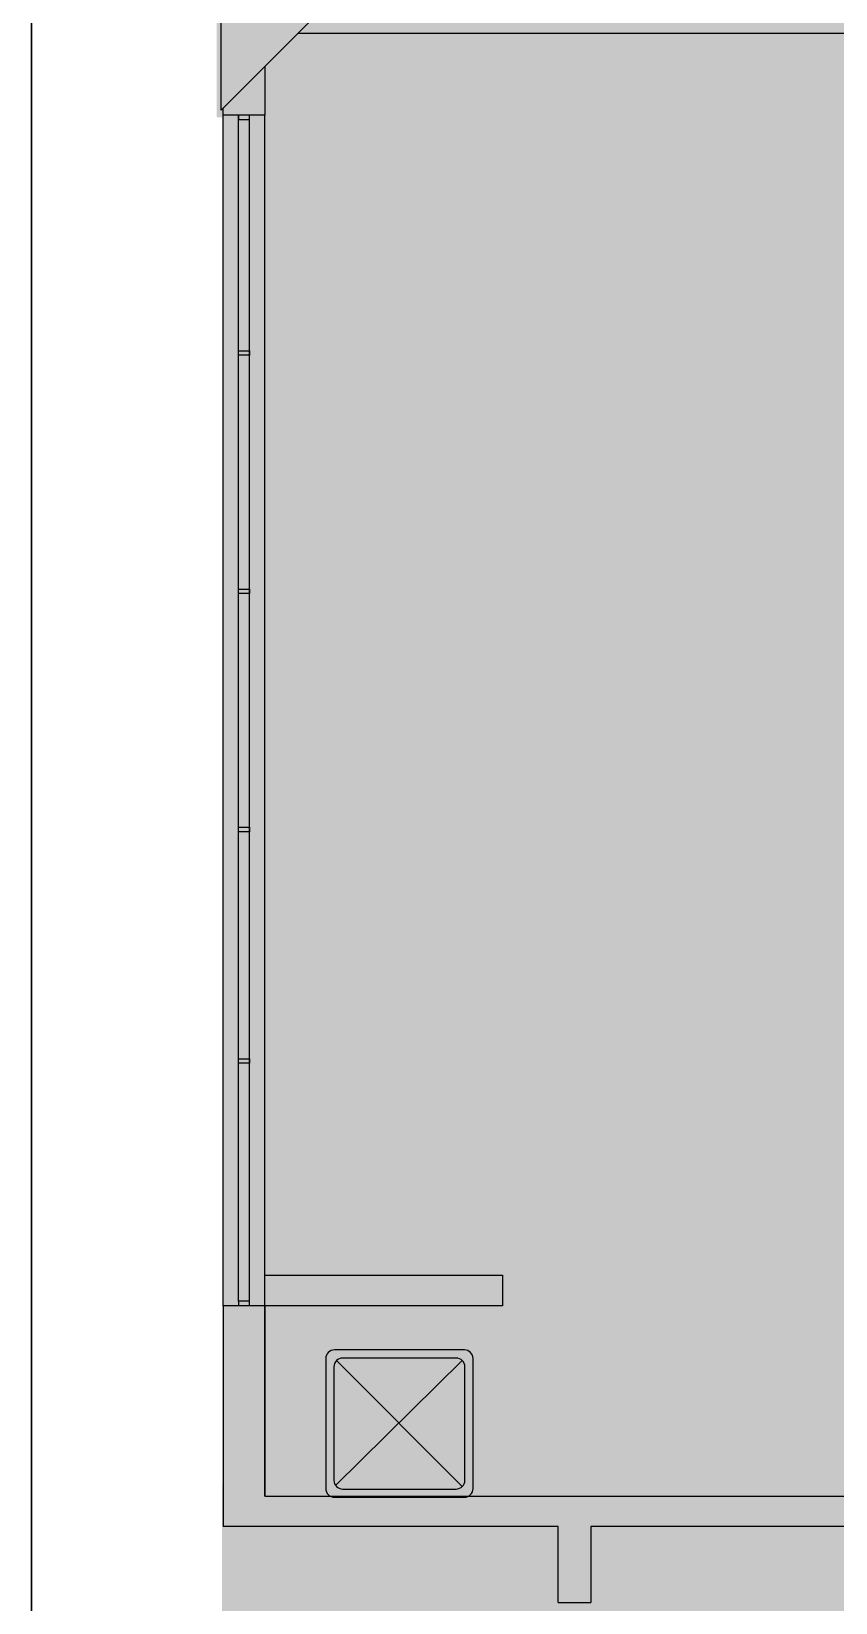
# Model space of a CAD drawing. Header units: metres. Extents: x -331 to 2982, y 362 to 2539.
# Drawn here: x 764.35 to 768.03, y 575.6 to 582.79 of the extents above; entities that cross this region are included whole.
import ezdxf

# ---------------------------------------------------------------- set-up
doc = ezdxf.new("R2010")
doc.units = ezdxf.units.M
doc.layers.add('_salas', color=251, linetype='Continuous', plot=False)
for name, color, linetype in [('ALV', 251, 'Continuous'), ('CX', 251, 'Continuous'), ('Det', 251, 'Continuous'), ('Div', 251, 'Continuous'), ('Est', 251, 'Continuous')]:
    doc.layers.add(name, color=color, linetype=linetype)
doc.layers.add('Botoeira_antiga', color=74, linetype='Continuous', lineweight=30)

msp = doc.modelspace()

# ---------------------------------------------------------------- hatches: boundary and pattern name
at = {"layer": '_salas', "transparency": 33554559}
h = msp.add_hatch(color=256, dxfattribs=at)
h.dxf.hatch_style = 1
h.paths.add_polyline_path([(790.3136, 581.6821), (777.9736, 581.6821), (777.9736, 582.9219), (765.5728, 582.9219), (765.4186, 583.0762), (765.4186, 583.2769), (765.1986, 583.2769), (765.1986, 582.397), (765.2286, 582.397), (765.2186, 569.902), (771.7136, 570.3669), (771.7136, 574.1819), (790.3136, 574.1819)])
h.paths.add_polyline_path([(777.8935, 566.552), (771.7136, 566.552), (771.7136, 570.3669), (765.2186, 569.902), (765.2086, 557.427), (765.2785, 557.427), (765.2785, 557.5376), (765.5735, 557.8325), (777.8936, 557.8325)])

# ---------------------------------------------------------------- linework, layer by layer
at = {"layer": 'ALV', "color": 251}
for p, q in [((765.5696, 582.7819), (771.1673, 582.7819)), ((765.4186, 582.6309), (765.4186, 582.4069)), ((765.2286, 582.4069), (765.2286, 582.4409)), ((765.4186, 582.4069), (765.2286, 582.4069)), ((765.4186, 576.9569), (765.4186, 577.0969)), ((765.4186, 576.9569), (765.2286, 576.9569)), ((765.4186, 576.9569), (765.2286, 576.9569)), ((765.2286, 576.9569), (765.2286, 575.9453)), ((765.4186, 576.9569), (765.4186, 576.0853)), ((765.4186, 576.0853), (765.4186, 576.9569)), ((765.4186, 576.9569), (765.4186, 576.9569)), ((765.4186, 576.0853), (772.0484, 576.0853)), ((766.7621, 575.9453), (765.2286, 575.9453)), ((766.7621, 575.5977), (766.7621, 575.9453)), ((766.9121, 575.9453), (766.9121, 575.5977)), ((772.0484, 575.9453), (766.9121, 575.9453)), ((766.7621, 575.5977), (766.9121, 575.5977))]:
    msp.add_line(p, q, dxfattribs=at)
at = {"layer": 'Botoeira_antiga'}
msp.add_lwpolyline([(777.4424, 573.1876, -0.413293), (778.3396, 574.0876), (804.1, 574.0877, 0.414214), (805, 574.9877), (805, 582.8965, -0.414214), (805.9, 583.7965), (810.3235, 583.7965, 0.414214), (811.2235, 584.6965), (811.2235, 596.3022, 0.414214), (810.3235, 597.2022), (796.0336, 597.2022, 0.414214), (795.1336, 596.3022), (795.1336, 584.6965, -0.414214), (794.2336, 583.7965), (765.2502, 583.7965, 0.414214), (764.3502, 582.8965), (764.3502, 559.6343, 0.407873), (765.2286, 558.7354), (776.5377, 558.7354, 0.412546), (777.4377, 559.6302), (777.4424, 573.1876)], format="xyb", dxfattribs=at)
at = {"layer": 'CX', "color": 251}
for p, q in [((765.2286, 576.9569), (765.2286, 582.4069)), ((765.2986, 582.3869), (765.2986, 582.4069)), ((765.2986, 576.9769), (765.2986, 582.4069)), ((765.2986, 582.4069), (765.2986, 582.3869)), ((765.3486, 582.3869), (765.3486, 582.4069)), ((765.3486, 576.9769), (765.3486, 582.4069)), ((765.3486, 582.3869), (765.3486, 582.4069)), ((765.4186, 576.9769), (765.4186, 582.4069)), ((765.2986, 582.3869), (765.3486, 582.3869)), ((765.2986, 581.3079), (765.2986, 581.3279)), ((765.2986, 581.3279), (765.3486, 581.3279)), ((765.3486, 581.3279), (765.3486, 581.3079)), ((765.3486, 581.3079), (765.2986, 581.3079)), ((765.2986, 580.2169), (765.2986, 580.2369)), ((765.2986, 580.2369), (765.3486, 580.2369)), ((765.3486, 580.2169), (765.2986, 580.2169)), ((765.3486, 580.2369), (765.3486, 580.2169)), ((765.2986, 579.1269), (765.2986, 579.1469)), ((765.2986, 579.1469), (765.3486, 579.1469)), ((765.3486, 579.1269), (765.2986, 579.1269)), ((765.3486, 579.1469), (765.3486, 579.1269)), ((765.2986, 578.0677), (765.2986, 578.0877)), ((765.2986, 578.0877), (765.3486, 578.0877)), ((765.3486, 578.0677), (765.2986, 578.0677)), ((765.3486, 578.0877), (765.3486, 578.0677)), ((765.3486, 576.9769), (765.2986, 576.9769)), ((765.2986, 576.9769), (765.2986, 576.9569)), ((765.3486, 576.9569), (765.3486, 576.9769))]:
    msp.add_line(p, q, dxfattribs=at)
at = {"layer": 'Det', "color": 251}
for p, q in [((766.3325, 576.7546), (765.738, 576.7546)), ((765.698, 576.7146), (765.698, 576.1201)), ((765.7355, 576.6771), (765.7355, 576.1576)), ((765.7433, 576.134), (766.3233, 576.7054)), ((765.7473, 576.7054), (766.3233, 576.1293)), ((766.295, 576.7171), (765.7755, 576.7171)), ((766.335, 576.1576), (766.335, 576.6771)), ((766.3725, 576.1201), (766.3725, 576.7146)), ((765.738, 576.0801), (766.3325, 576.0801)), ((765.7755, 576.1176), (766.295, 576.1176))]:
    msp.add_line(p, q, dxfattribs=at)
for centre, start, end in [((765.738, 576.7146), 90, 180), ((766.3325, 576.7146), 0, 90), ((765.7755, 576.6771), 90, 180), ((766.295, 576.6771), 0, 90), ((765.7755, 576.1576), 180, 270), ((766.295, 576.1576), 270, 0), ((765.738, 576.1201), 180, 270), ((766.3325, 576.1201), 270, 0)]:
    msp.add_arc(centre, 0.04, start, end, dxfattribs=at)
at = {"layer": 'Div', "lineweight": 0}
for p, q in [((765.4186, 577.0969), (766.5073, 577.0969)), ((766.5073, 577.0969), (766.5073, 576.9569)), ((766.5073, 576.9569), (765.4186, 576.9569))]:
    msp.add_line(p, q, dxfattribs=at)
at = {"layer": 'Div'}
for p, q in [((765.4186, 577.0969), (766.5073, 577.0969)), ((766.5073, 577.0969), (766.5073, 576.9569)), ((766.5073, 576.9569), (765.4186, 576.9569))]:
    msp.add_line(p, q, dxfattribs=at)
at = {"layer": 'Est', "color": 251}
msp.add_lwpolyline([(765.2183, 583.2752), (765.6397, 582.852), (765.2184, 582.4307)], close=True, dxfattribs=at)

doc.saveas('drawing.dxf')
